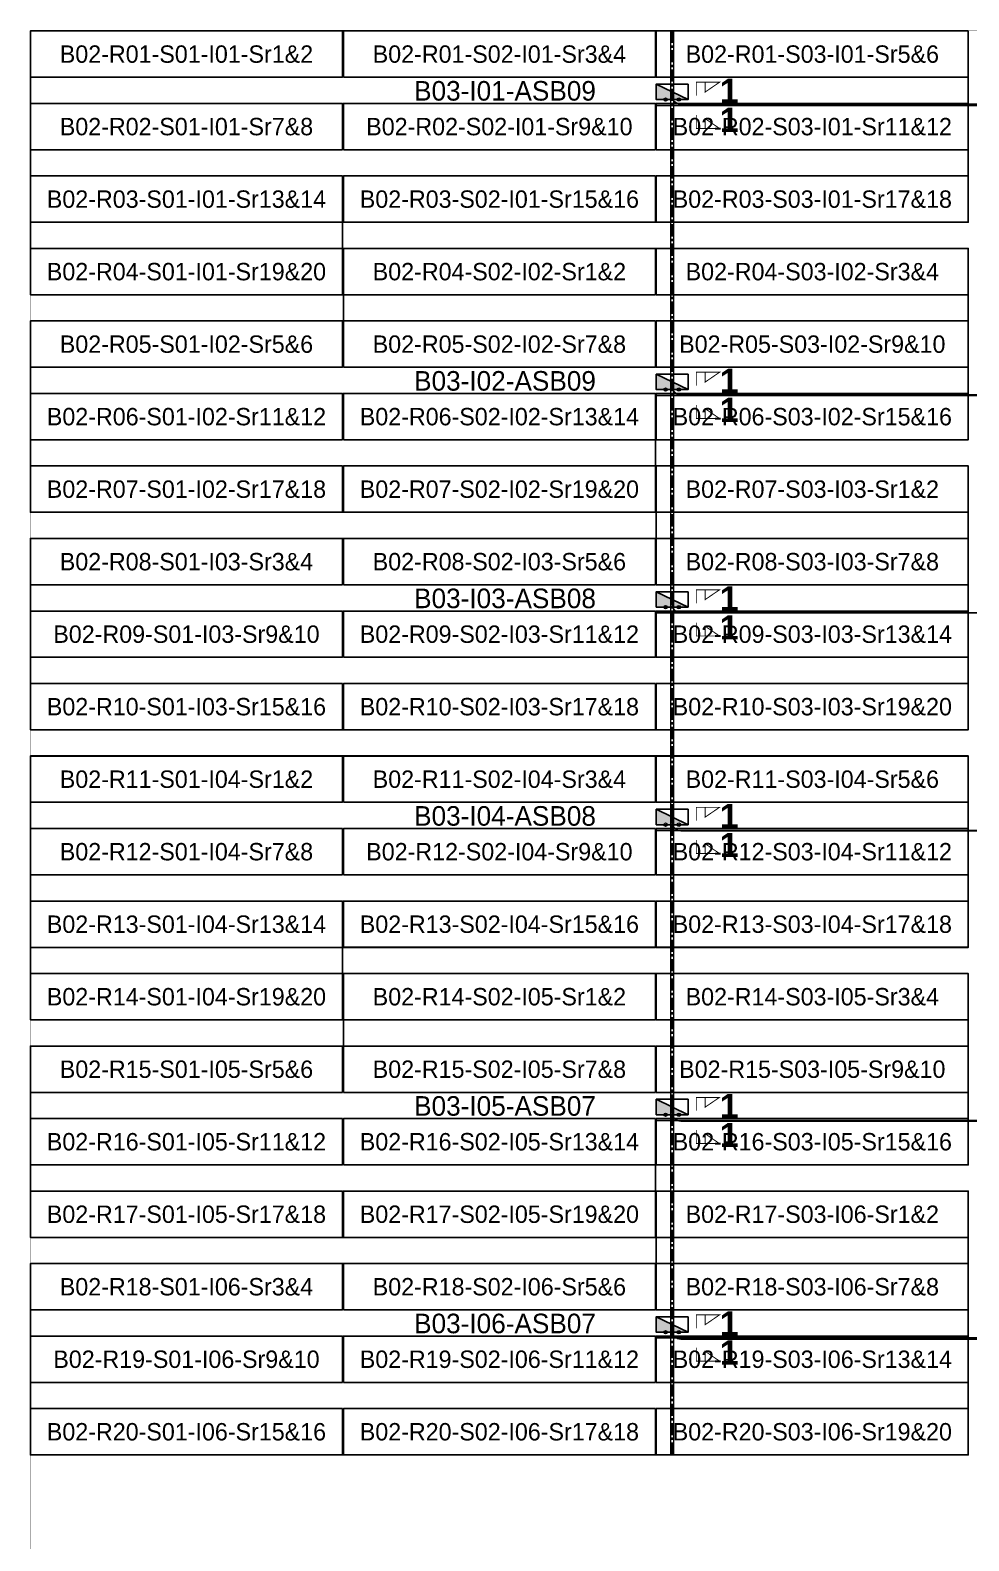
# Model space of a CAD drawing. Header units: metres. Extents: x 531463 to 531851, y 2674174 to 2674494.
# Drawn here: x 531462.6 to 531559.8, y 2674337.9 to 2674494.2 of the extents above; entities that cross this region are included whole.
import ezdxf
from ezdxf.enums import TextEntityAlignment as Align

# ---------------------------------------------------------------- set-up
doc = ezdxf.new("R2010")
doc.units = ezdxf.units.M
doc.header["$MEASUREMENT"] = 0
doc.linetypes.add('CENTER', pattern=[2, 1.25, -0.25, 0.25, -0.25])
doc.layers.add('Boundary-12.5 MW Block', color=6, linetype='Continuous', lineweight=9)
doc.layers.add('PILE', color=1, linetype='Continuous', lineweight=15)
for name, color, linetype in [('DC Trench BL-03', 40, 'Continuous'), ('E-Inverter Grouping', 2, 'Continuous'), ('Inverter Block-03', 7, 'Continuous'), ('LT Cable(AG) INV to LT Panel BL-03', 2, 'Continuous'), ('Messenger Wire Block-03 (Master Path)', 30, 'Continuous'), ('Messenger Wire Block-03 (MW Path)', 191, 'Continuous'), ('MMS Table Block-03', 8, 'Continuous'), ('Plan Line - DC BL-03', 40, 'Continuous'), ('Section Marking BL-03', 2, 'Continuous')]:
    doc.layers.add(name, color=color, linetype=linetype)
doc.styles.add('BoldTextStyle', font='arialbd.ttf')
doc.styles.get("Standard").update_dxf_attribs({"font": 'Adani Regular.ttf'})

# ---------------------------------------------------------------- blocks, each defined once
blk = doc.blocks.new('Inverter Block')
h = blk.add_hatch(color=0)
h.dxf.hatch_style = 1
h.paths.add_polyline_path([(-1.46, 2.27), (-1.46, 0.85), (1.46, 0.85)])
at = {"color": 0}
blk.add_lwpolyline([(1.46, 2.27), (-1.46, 2.27), (-1.46, 0.85), (1.46, 0.85)], close=True, dxfattribs=at)
blk.add_lwpolyline([(-1.46, 2.27), (1.46, 0.85)], dxfattribs=at)
at = {"layer": 'PILE'}
for centre in [(-0.61, 0.85), (0.61, 0.85)]:
    blk.add_circle(centre, 0.156, dxfattribs=at)
at = {"color": 7}
blk.add_attdef('ID', (-1.46, 3.01), '', height=1.8, dxfattribs=at)
blk = doc.blocks.new('MMS Table (32.292 x 4.788)')
at = {"color": 0}
blk.add_lwpolyline([(0, -0.002), (0, 4.786), (32.292, 4.786), (32.292, -0.002)], close=True, dxfattribs=at)
at = {"color": 7}
blk.add_attdef('ID1', text='', height=1.8, dxfattribs=at).set_placement((16.146, 2.392), align=Align.MIDDLE_CENTER)

msp = doc.modelspace()

# ---------------------------------------------------------------- linework, layer by layer
at = {"layer": 'Boundary-12.5 MW Block', "const_width": 0.05}
msp.add_lwpolyline([(531462.67, 2674494.08), (531851.27, 2674494.08), (531851.27, 2674174.29), (531462.67, 2674174.29)], close=True, dxfattribs=at)
at = {"layer": 'DC Trench BL-03', "color": 40, "const_width": 0.15}
msp.add_lwpolyline([(531529.24, 2674494.08), (531528.94, 2674494.08), (531528.94, 2674346.79), (531529.24, 2674346.79)], close=True, dxfattribs=at)
at = {"layer": 'E-Inverter Grouping', "color": 3}
for points in [[(531559.74, 2674494.08), (531559.74, 2674474.29), (531494.96, 2674474.29), (531494.96, 2674466.79), (531462.67, 2674466.79), (531462.67, 2674494.08)], [(531559.74, 2674471.58), (531559.74, 2674451.79), (531527.35, 2674451.79), (531527.35, 2674444.29), (531462.67, 2674444.29), (531462.67, 2674464.08), (531495.06, 2674464.08), (531495.06, 2674471.58)], [(531559.74, 2674421.79), (531462.67, 2674421.79), (531462.67, 2674441.58), (531527.45, 2674441.58), (531527.45, 2674449.08), (531559.74, 2674449.08)], [(531559.74, 2674419.08), (531559.74, 2674399.29), (531494.96, 2674399.29), (531494.96, 2674391.79), (531462.67, 2674391.79), (531462.67, 2674419.08)], [(531559.74, 2674396.58), (531559.74, 2674376.79), (531527.35, 2674376.79), (531527.35, 2674369.29), (531462.67, 2674369.29), (531462.67, 2674389.08), (531495.06, 2674389.08), (531495.06, 2674396.58)], [(531559.74, 2674346.79), (531462.67, 2674346.79), (531462.67, 2674366.58), (531527.45, 2674366.58), (531527.45, 2674374.08), (531559.74, 2674374.08)]]:
    msp.add_lwpolyline(points, close=True, dxfattribs=at)
at = {"layer": 'LT Cable(AG) INV to LT Panel BL-03', "color": 2}
for points in [[(531647.68, 2674369.28), (531646.58, 2674369.28, -0.215162), (531645.9, 2674369.58), (531644.99, 2674370.61, 0.103275), (531644.63, 2674370.69), (531638.89, 2674370.69, -0.414214), (531637.99, 2674371.59), (531637.99, 2674382.87, -0.021393), (531637.99, 2674382.95), (531638.03, 2674383.46, 0.021393), (531638.04, 2674383.53), (531638.04, 2674485.59, 0.414214), (531637.14, 2674486.49), (531529.99, 2674486.49, -0.414214), (531529.09, 2674487.39), (531529.09, 2674487.73)], [(531647.68, 2674369.23), (531646.56, 2674369.23, -0.216034), (531645.88, 2674369.54), (531644.98, 2674370.56, 0.103275), (531644.62, 2674370.64), (531638.84, 2674370.64, -0.414214), (531637.94, 2674371.54), (531637.94, 2674382.88, -0.021393), (531637.94, 2674382.95), (531637.98, 2674383.46, 0.021393), (531637.99, 2674383.54), (531637.99, 2674455.54, 0.414214), (531637.09, 2674456.44), (531529.99, 2674456.44, -0.414214), (531529.09, 2674457.34), (531529.09, 2674457.73)], [(531649.67, 2674369.18), (531646.54, 2674369.18, -0.216919), (531645.86, 2674369.49), (531644.97, 2674370.51, 0.103275), (531644.61, 2674370.59), (531638.79, 2674370.59, -0.414214), (531637.89, 2674371.49), (531637.89, 2674382.88, -0.021393), (531637.89, 2674382.95), (531637.93, 2674383.46, 0.021393), (531637.94, 2674383.54), (531637.94, 2674432.99, 0.414214), (531637.04, 2674433.89), (531529.99, 2674433.89, -0.414214), (531529.09, 2674434.79), (531529.09, 2674435.23)], [(531649.67, 2674369.13), (531646.53, 2674369.13, -0.217817), (531645.85, 2674369.44), (531644.96, 2674370.46, 0.103275), (531644.6, 2674370.54), (531638.74, 2674370.54, -0.414214), (531637.84, 2674371.44), (531637.84, 2674382.88, -0.021393), (531637.84, 2674382.96), (531637.88, 2674383.46, 0.021393), (531637.89, 2674383.54), (531637.89, 2674410.44, 0.414214), (531636.99, 2674411.34), (531529.99, 2674411.34, -0.414214), (531529.09, 2674412.24), (531529.09, 2674412.73)], [(531651.82, 2674369.11), (531646.52, 2674369.11, -0.218271), (531645.84, 2674369.42), (531644.96, 2674370.44, 0.103275), (531644.6, 2674370.51), (531638.71, 2674370.51, -0.414214), (531637.81, 2674371.41), (531637.81, 2674382.88, -0.021393), (531637.81, 2674382.96), (531637.86, 2674383.46, 0.021393), (531637.86, 2674383.54), (531637.86, 2674387.92, 0.414214), (531636.96, 2674388.82), (531623.77, 2674388.82, 0.414214), (531622.87, 2674387.92), (531622.87, 2674382.22, -0.414214), (531621.97, 2674381.32), (531529.99, 2674381.32, -0.414214), (531529.09, 2674382.22), (531529.09, 2674382.73)], [(531651.82, 2674369.06), (531646.5, 2674369.06, -0.219189), (531645.82, 2674369.37), (531644.95, 2674370.39, 0.103275), (531644.59, 2674370.46), (531638.66, 2674370.46, -0.414214), (531637.76, 2674371.36), (531637.76, 2674382.88, -0.021393), (531637.76, 2674382.96), (531637.81, 2674383.47, 0.021393), (531637.81, 2674383.54), (531637.81, 2674387.87, 0.414214), (531636.91, 2674388.77), (531623.82, 2674388.77, 0.414214), (531622.92, 2674387.87), (531622.92, 2674359.67, -0.414214), (531622.02, 2674358.77), (531529.99, 2674358.77, -0.414214), (531529.09, 2674359.67), (531529.09, 2674360.23)]]:
    msp.add_lwpolyline(points, format="xyb", dxfattribs=at)
at = {"layer": 'Messenger Wire Block-03 (Master Path)'}
for points in [[(531527.45, 2674486.38), (531637.92, 2674486.38)], [(531527.45, 2674456.38), (531637.92, 2674456.38)], [(531527.45, 2674433.88), (531637.92, 2674433.88)], [(531527.45, 2674411.38), (531637.92, 2674411.38)], [(531527.45, 2674381.38), (531622.81, 2674381.38)], [(531527.45, 2674358.88), (531622.81, 2674358.88)]]:
    msp.add_lwpolyline(points, dxfattribs=at)
at = {"layer": 'Messenger Wire Block-03 (MW Path)', "const_width": 0.1}
for points in [[(531527.45, 2674486.38), (531637.92, 2674486.38)], [(531527.45, 2674456.38), (531637.92, 2674456.38)], [(531527.45, 2674433.88), (531637.92, 2674433.88)], [(531527.45, 2674411.38), (531637.92, 2674411.38)], [(531527.45, 2674381.38), (531622.81, 2674381.38)], [(531527.45, 2674358.88), (531622.81, 2674358.88)]]:
    msp.add_lwpolyline(points, dxfattribs=at)
at = {"layer": 'Plan Line - DC BL-03', "color": 6, "linetype": 'CENTER'}
msp.add_lwpolyline([(531529.09, 2674494.08), (531529.09, 2674346.79)], dxfattribs=at)
at = {"layer": 'Section Marking BL-03', "color": 94, "lineweight": 35, "true_color": 0x00a500, "const_width": 0.1}
for points in [[(531531.59, 2674487.38), (531531.59, 2674488.77), (531533.99, 2674488.77), (531532.51, 2674487.76), (531532.51, 2674488.77)], [(531531.59, 2674485.38), (531531.59, 2674483.99), (531533.99, 2674483.99), (531532.51, 2674485), (531532.51, 2674483.99)], [(531531.59, 2674457.38), (531531.59, 2674458.77), (531533.99, 2674458.77), (531532.51, 2674457.76), (531532.51, 2674458.77)], [(531531.59, 2674455.38), (531531.59, 2674453.99), (531533.99, 2674453.99), (531532.51, 2674455), (531532.51, 2674453.99)], [(531531.59, 2674434.88), (531531.59, 2674436.27), (531533.99, 2674436.27), (531532.51, 2674435.26), (531532.51, 2674436.27)], [(531531.59, 2674432.88), (531531.59, 2674431.49), (531533.99, 2674431.49), (531532.51, 2674432.5), (531532.51, 2674431.49)], [(531531.59, 2674412.38), (531531.59, 2674413.77), (531533.99, 2674413.77), (531532.51, 2674412.76), (531532.51, 2674413.77)], [(531531.59, 2674410.38), (531531.59, 2674408.99), (531533.99, 2674408.99), (531532.51, 2674410), (531532.51, 2674408.99)], [(531531.59, 2674382.38), (531531.59, 2674383.77), (531533.99, 2674383.77), (531532.51, 2674382.76), (531532.51, 2674383.77)], [(531531.59, 2674380.38), (531531.59, 2674378.99), (531533.99, 2674378.99), (531532.51, 2674380), (531532.51, 2674378.99)], [(531531.59, 2674359.88), (531531.59, 2674361.27), (531533.99, 2674361.27), (531532.51, 2674360.26), (531532.51, 2674361.27)], [(531531.59, 2674357.88), (531531.59, 2674356.49), (531533.99, 2674356.49), (531532.51, 2674357.5), (531532.51, 2674356.49)]]:
    msp.add_lwpolyline(points, dxfattribs=at)

# ---------------------------------------------------------------- block references
at = {"layer": 'Inverter Block-03'}
ref = msp.add_blockref('Inverter Block', (531529.09, 2674486.02), dxfattribs=dict(at, xscale=1.124999999976148, yscale=1.124999999976148, zscale=1.124999999976148))
ref.add_attrib('ID', 'B03-I01-ASB09', (531502.38, 2674486.87), dxfattribs={"layer": '0', "color": 7, "height": 2.025})
ref = msp.add_blockref('Inverter Block', (531529.09, 2674456.02), dxfattribs=dict(at, xscale=1.124999999976148, yscale=1.124999999976148, zscale=1.124999999976148))
ref.add_attrib('ID', 'B03-I02-ASB09', (531502.38, 2674456.87), dxfattribs={"layer": '0', "color": 7, "height": 2.025})
ref = msp.add_blockref('Inverter Block', (531529.09, 2674433.52), dxfattribs=dict(at, xscale=1.124999999976148, yscale=1.124999999976148, zscale=1.124999999976148))
ref.add_attrib('ID', 'B03-I03-ASB08', (531502.38, 2674434.37), dxfattribs={"layer": '0', "color": 7, "height": 2.025})
ref = msp.add_blockref('Inverter Block', (531529.09, 2674411.02), dxfattribs=dict(at, xscale=1.124999999976148, yscale=1.124999999976148, zscale=1.124999999976148))
ref.add_attrib('ID', 'B03-I04-ASB08', (531502.38, 2674411.87), dxfattribs={"layer": '0', "color": 7, "height": 2.025})
ref = msp.add_blockref('Inverter Block', (531529.09, 2674381.02), dxfattribs=dict(at, xscale=1.124999999976148, yscale=1.124999999976148, zscale=1.124999999976148))
ref.add_attrib('ID', 'B03-I05-ASB07', (531502.38, 2674381.87), dxfattribs={"layer": '0', "color": 7, "height": 2.025})
ref = msp.add_blockref('Inverter Block', (531529.09, 2674358.52), dxfattribs=dict(at, xscale=1.124999999976148, yscale=1.124999999976148, zscale=1.124999999976148))
ref.add_attrib('ID', 'B03-I06-ASB07', (531502.38, 2674359.37), dxfattribs={"layer": '0', "color": 7, "height": 2.025})
at = {"layer": 'MMS Table Block-03'}
for p, values in [((531462.67, 2674489.29), {'ID1': 'B02-R01-S01-I01-Sr1&2'}), ((531495.06, 2674489.29), {'ID1': 'B02-R01-S02-I01-Sr3&4'}), ((531527.45, 2674489.29), {'ID1': 'B02-R01-S03-I01-Sr5&6'}), ((531462.67, 2674481.79), {'ID1': 'B02-R02-S01-I01-Sr7&8'}), ((531495.06, 2674481.79), {'ID1': 'B02-R02-S02-I01-Sr9&10'}), ((531527.45, 2674481.79), {'ID1': 'B02-R02-S03-I01-Sr11&12'}), ((531462.67, 2674474.29), {'ID1': 'B02-R03-S01-I01-Sr13&14'}), ((531495.06, 2674474.29), {'ID1': 'B02-R03-S02-I01-Sr15&16'}), ((531527.45, 2674474.29), {'ID1': 'B02-R03-S03-I01-Sr17&18'}), ((531462.67, 2674466.79), {'ID1': 'B02-R04-S01-I01-Sr19&20'}), ((531495.06, 2674466.79), {'ID1': 'B02-R04-S02-I02-Sr1&2'}), ((531527.45, 2674466.79), {'ID1': 'B02-R04-S03-I02-Sr3&4'}), ((531462.67, 2674459.29), {'ID1': 'B02-R05-S01-I02-Sr5&6'}), ((531495.06, 2674459.29), {'ID1': 'B02-R05-S02-I02-Sr7&8'}), ((531527.45, 2674459.29), {'ID1': 'B02-R05-S03-I02-Sr9&10'}), ((531462.67, 2674451.79), {'ID1': 'B02-R06-S01-I02-Sr11&12'}), ((531495.06, 2674451.79), {'ID1': 'B02-R06-S02-I02-Sr13&14'}), ((531527.45, 2674451.79), {'ID1': 'B02-R06-S03-I02-Sr15&16'}), ((531462.67, 2674444.29), {'ID1': 'B02-R07-S01-I02-Sr17&18'}), ((531495.06, 2674444.29), {'ID1': 'B02-R07-S02-I02-Sr19&20'}), ((531527.45, 2674444.29), {'ID1': 'B02-R07-S03-I03-Sr1&2'}), ((531462.67, 2674436.79), {'ID1': 'B02-R08-S01-I03-Sr3&4'}), ((531495.06, 2674436.79), {'ID1': 'B02-R08-S02-I03-Sr5&6'}), ((531527.45, 2674436.79), {'ID1': 'B02-R08-S03-I03-Sr7&8'}), ((531462.67, 2674429.29), {'ID1': 'B02-R09-S01-I03-Sr9&10'}), ((531495.06, 2674429.29), {'ID1': 'B02-R09-S02-I03-Sr11&12'}), ((531527.45, 2674429.29), {'ID1': 'B02-R09-S03-I03-Sr13&14'}), ((531462.67, 2674421.79), {'ID1': 'B02-R10-S01-I03-Sr15&16'}), ((531495.06, 2674421.79), {'ID1': 'B02-R10-S02-I03-Sr17&18'}), ((531527.45, 2674421.79), {'ID1': 'B02-R10-S03-I03-Sr19&20'}), ((531462.67, 2674414.29), {'ID1': 'B02-R11-S01-I04-Sr1&2'}), ((531495.06, 2674414.29), {'ID1': 'B02-R11-S02-I04-Sr3&4'}), ((531527.45, 2674414.29), {'ID1': 'B02-R11-S03-I04-Sr5&6'}), ((531462.67, 2674406.79), {'ID1': 'B02-R12-S01-I04-Sr7&8'}), ((531495.06, 2674406.79), {'ID1': 'B02-R12-S02-I04-Sr9&10'}), ((531527.45, 2674406.79), {'ID1': 'B02-R12-S03-I04-Sr11&12'}), ((531462.67, 2674399.29), {'ID1': 'B02-R13-S01-I04-Sr13&14'}), ((531495.06, 2674399.29), {'ID1': 'B02-R13-S02-I04-Sr15&16'}), ((531527.45, 2674399.29), {'ID1': 'B02-R13-S03-I04-Sr17&18'}), ((531462.67, 2674391.79), {'ID1': 'B02-R14-S01-I04-Sr19&20'}), ((531495.06, 2674391.79), {'ID1': 'B02-R14-S02-I05-Sr1&2'}), ((531527.45, 2674391.79), {'ID1': 'B02-R14-S03-I05-Sr3&4'}), ((531462.67, 2674384.29), {'ID1': 'B02-R15-S01-I05-Sr5&6'}), ((531495.06, 2674384.29), {'ID1': 'B02-R15-S02-I05-Sr7&8'}), ((531527.45, 2674384.29), {'ID1': 'B02-R15-S03-I05-Sr9&10'}), ((531462.67, 2674376.79), {'ID1': 'B02-R16-S01-I05-Sr11&12'}), ((531495.06, 2674376.79), {'ID1': 'B02-R16-S02-I05-Sr13&14'}), ((531527.45, 2674376.79), {'ID1': 'B02-R16-S03-I05-Sr15&16'}), ((531462.67, 2674369.29), {'ID1': 'B02-R17-S01-I05-Sr17&18'}), ((531495.06, 2674369.29), {'ID1': 'B02-R17-S02-I05-Sr19&20'}), ((531527.45, 2674369.29), {'ID1': 'B02-R17-S03-I06-Sr1&2'}), ((531462.67, 2674361.79), {'ID1': 'B02-R18-S01-I06-Sr3&4'}), ((531495.06, 2674361.79), {'ID1': 'B02-R18-S02-I06-Sr5&6'}), ((531527.45, 2674361.79), {'ID1': 'B02-R18-S03-I06-Sr7&8'}), ((531462.67, 2674354.29), {'ID1': 'B02-R19-S01-I06-Sr9&10'}), ((531495.06, 2674354.29), {'ID1': 'B02-R19-S02-I06-Sr11&12'}), ((531527.45, 2674354.29), {'ID1': 'B02-R19-S03-I06-Sr13&14'}), ((531462.67, 2674346.79), {'ID1': 'B02-R20-S01-I06-Sr15&16'}), ((531495.06, 2674346.79), {'ID1': 'B02-R20-S02-I06-Sr17&18'}), ((531527.45, 2674346.79), {'ID1': 'B02-R20-S03-I06-Sr19&20'})]:
    msp.add_blockref('MMS Table (32.292 x 4.788)', p, dxfattribs=at).add_auto_attribs(values)

# ---------------------------------------------------------------- texts
at = {"layer": 'Section Marking BL-03', "color": 94, "true_color": 0x00a500, "style": 'BoldTextStyle'}
for p in [(531534.99, 2674487.88), (531534.99, 2674484.88), (531534.99, 2674457.88), (531534.99, 2674454.88), (531534.99, 2674435.38), (531534.99, 2674432.38), (531534.99, 2674412.88), (531534.99, 2674409.88), (531534.99, 2674382.88), (531534.99, 2674379.88), (531534.99, 2674360.38), (531534.99, 2674357.38)]:
    msp.add_text('1', height=2.5, dxfattribs=at).set_placement(p, align=Align.MIDDLE_CENTER)

doc.saveas('drawing.dxf')
